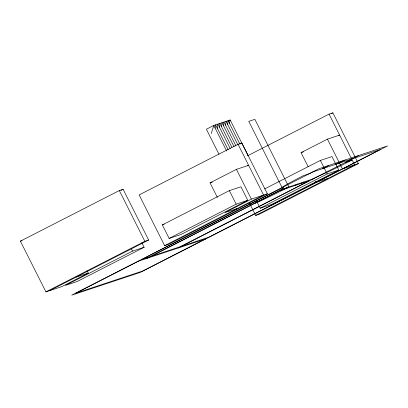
<?xml version="1.0" encoding="UTF-8"?>
<svg xmlns="http://www.w3.org/2000/svg" width="408" height="408" viewBox="0 0 408 408"><rect width="100%" height="100%" fill="white"/><g stroke="black" fill="none" stroke-linecap="round" stroke-linejoin="round"><path stroke-width="0.61" d="M215.041 128.173L215.623 124.828L228.205 149.838M217.148 128.377L217.898 124.073L230.189 148.512M219.218 127.24L219.881 123.41L231.887 147.288M221.33 126.536L221.993 122.711L234.003 146.584M223.304 125.883L223.966 122.058L235.977 145.931M225.43 125.174L226.093 121.349L237.813 144.656M227.45 124.506L228.113 120.681L239.838 143.983M211.262 133.487L213.797 125.429L230.194 119.988L248.202 155.8M229.102 123.44L230.194 119.988L228.072 121.074M87.159 270.841L88.291 273.085L61.909 286.579L45.915 291.888L20.4 241.154L119.325 190.561L123.134 189.297L148.65 240.031L49.725 290.624M120.875 190.454L123.134 189.297M238.058 144.325L139.133 194.917L164.648 245.652L168.458 244.387L267.383 193.795L241.868 143.065L238.058 144.325L263.573 195.06L164.648 245.652M240.169 143.932L241.868 143.065M247.666 155.744L329.072 114.112L332.877 112.848L358.397 163.583L259.468 214.174L255.663 215.439L249.14 202.475M331.184 113.715L332.877 112.848M217.388 197.441L210.044 182.845L236.426 169.356L248.61 165.306L247.488 165.883M308.116 166.668L301.058 152.633L327.435 139.138L339.624 135.094L338.502 135.67M162.348 224.9L229.352 190.633L240.96 186.782L247.763 200.308L180.759 234.58L169.152 238.43L162.348 224.9L164.087 224.324M45.915 291.888L144.845 241.296L148.65 240.031M144.146 247.253L132.544 251.109L65.535 285.376L77.143 281.52L144.146 247.253L141.882 242.745M264.619 188.929L320.367 160.421L331.974 156.57L338.778 170.095L271.769 204.362L260.161 208.218L255.627 199.196M169.152 238.43L236.156 204.163L247.763 200.308M267.383 193.795L251.389 199.104L225.007 212.599L237.196 208.554M309.162 173.726L319.056 168.667L387.6 145.916L140.286 272.396L71.742 295.152L283.545 186.966L141.749 259.483L150.129 256.703M309.545 173.604L283.162 187.094A30.304 0.954 -26.7 0 1 303.45 175.624L309.922 173.476L313.222 171.788L352.063 158.896M138.45 261.171L75.796 293.209L142.82 270.963L205.474 238.92M146.829 258.386L282.03 189.246L313.257 178.877M322.361 168.754L328.955 165.383M285.585 188.654L288.884 186.971L254.862 119.325L248.768 121.349L282.79 188.991L150.889 256.448L180.591 246.59L309.198 180.821L279.495 190.679M335.687 164.332L342.286 160.956M294.346 185.747L297.641 184.064M338.737 163.317L345.331 159.946M300.436 183.727L303.736 182.039M312.492 179.132L319.852 175.506M358.658 155.524L345.469 162.267L351.941 160.12A30.304 0.954 -26.7 0 1 319.469 175.634M178.056 248.023L345.851 162.139M346.229 162.017L352.823 158.641L380.246 149.542L208.769 237.232L181.351 246.335M260.161 208.218L327.17 173.951L338.778 170.095M255.663 215.439L354.588 164.847L329.072 114.112M20.4 241.154L22.032 240.613M210.044 182.845L212.364 182.075M301.058 152.633L303.379 151.863M358.397 163.583L342.404 168.892L327.435 139.138M281.143 189.837L287.237 187.813A30.304 0.954 -26.7 0 1 254.76 203.327M328.205 178.337L316.022 182.386L315.455 181.264M76.107 277.134L88.291 273.085M137.69 261.421L206.234 238.67M320.367 160.421L327.17 173.951M236.426 169.356L251.389 199.104M226.664 151.011L213.797 125.429L206.387 129.219L218.969 154.234M229.352 190.633L236.156 204.163M119.325 190.561L144.845 241.296M131.407 248.855L132.544 251.109"/></g></svg>
